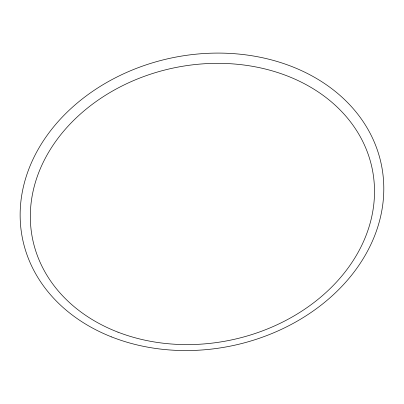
<?xml version="1.0" encoding="UTF-8"?>
<svg xmlns="http://www.w3.org/2000/svg" width="404" height="404" viewBox="0 0 404 404"><rect width="100%" height="100%" fill="white"/><g stroke="black" fill="none" stroke-linecap="round" stroke-linejoin="round"><path stroke-width="0.61" d="M111.61 336.926A183.199 147.051 -11.8 0 0 383.8 188.163A183.199 147.051 -11.8 0 0 110.499 80.391A183.199 147.051 -11.8 0 0 111.61 336.926M118.003 332.169A173.392 139.026 -11.8 0 0 374.498 189.961A173.392 139.026 -11.8 0 0 114.751 89.794A173.392 139.026 -11.8 0 0 118.003 332.169"/></g></svg>
